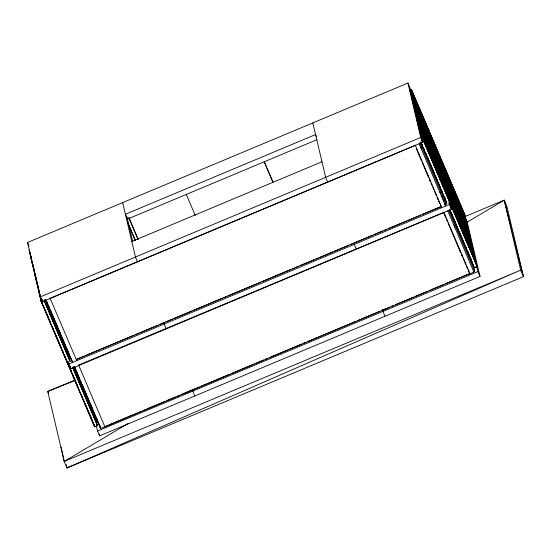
<?xml version="1.0" encoding="UTF-8"?>
<svg xmlns="http://www.w3.org/2000/svg" width="551" height="551" viewBox="0 0 551 551"><rect width="100%" height="100%" fill="white"/><g stroke="black" fill="none" stroke-linecap="round" stroke-linejoin="round"><path stroke-width="0.83" d="M464.514 216.805L504.206 200.171L506.989 206.687L523.45 276.664L66.995 467.951L64.219 461.435L128.548 423.23M466.497 222.563L504.206 200.171L523.45 276.664L520.667 270.148L504.206 200.171M66.216 464.624L66.995 467.951L68.476 467.076M66.995 467.951L520.667 270.148L64.219 461.435L47.758 391.458L75.542 379.811M407.926 83.049L420.73 137.474L40.354 296.879L27.55 242.454L407.926 83.049L409.992 87.891L422.796 142.316L42.42 301.721L39.562 295.047L40.643 297.692M409.91 89.875L411.335 89.283L465.037 215.303L411.335 89.283M409.972 90.15L411.397 89.551M410.178 91.046L411.611 90.447L465.244 216.192M410.247 91.314L411.611 90.447M410.454 92.21L411.879 91.611L465.519 217.363M410.523 92.485L411.879 91.611M410.729 93.374L412.155 92.782L467.207 222.019L480.011 276.45L99.628 435.855L97.568 431.013L96.384 425.985M410.791 93.649L412.155 92.782M411.005 94.545L412.43 93.945L466.132 219.966L412.43 93.945M411.067 94.813L412.492 94.221M411.28 95.709L412.706 95.109L466.408 221.13L412.706 95.109M411.342 95.984L412.768 95.385M411.556 96.873L412.981 96.28L466.614 222.025M411.618 97.148L412.981 96.28M411.824 98.044L413.257 97.444L466.89 223.189M411.893 98.312L413.257 97.444M412.1 99.208L413.525 98.608L467.165 224.36M412.169 99.483L413.525 98.608M316.853 139.734L127.453 219.105L125.387 214.263L315.578 134.561L316.46 136.634M412.375 100.372L413.801 99.779L467.503 225.8L413.801 99.779M412.437 100.647L413.87 100.048M412.651 101.542L414.077 100.943L467.778 226.964L414.077 100.943M412.713 101.811L414.138 101.219M412.926 102.706L414.352 102.107L467.985 227.859M412.988 102.982L414.352 102.107M413.202 103.87L414.627 103.278L468.26 229.023M413.264 104.146L414.627 103.278M413.47 105.041L414.903 104.442L468.598 230.463L414.903 104.442M413.539 105.31L414.965 104.718M413.746 106.205L415.172 105.606L468.873 231.627L415.172 105.606M413.815 106.481L415.24 105.882M414.021 107.369L415.447 106.777L469.087 232.522M414.083 107.645L415.447 106.777M414.297 108.54L415.723 107.941L469.362 233.686M414.359 108.809L415.723 107.941M414.572 109.704L415.998 109.105L469.631 234.857M414.634 109.98L415.998 109.105M414.848 110.868L416.274 110.276L469.975 236.296L416.274 110.276M414.91 111.144L416.336 110.544M415.117 112.039L416.549 111.44L470.244 237.46L416.549 111.44M415.185 112.308L416.611 111.715M415.392 113.203L416.818 112.604L470.458 238.356M415.461 113.478L416.818 112.604M415.668 114.367L417.093 113.775L470.733 239.52M415.729 114.642L417.093 113.775M415.943 115.538L417.369 114.939L471.009 240.684M416.005 115.806L417.369 114.939M416.219 116.702L417.644 116.103L471.346 242.123L417.644 116.103M416.28 116.977L417.706 116.378M416.494 117.866L417.92 117.273L471.622 243.294L417.92 117.273M416.556 118.141L417.982 117.542M416.763 119.037L418.195 118.437L471.828 244.183M416.832 119.305L418.195 118.437M417.038 120.201L418.464 119.601L472.104 245.353M417.107 120.476L418.464 119.601M417.314 121.365L418.739 120.772L472.379 246.517M417.376 121.64L418.739 120.772M131.792 241.476L321.977 161.774M417.589 122.536L419.015 121.936L472.717 247.957L419.015 121.936M417.651 122.804L419.077 122.205M417.865 123.699L419.29 123.1L472.992 249.121L419.29 123.1M417.927 123.975L419.352 123.376M418.14 124.863L419.566 124.271L473.199 250.016M418.202 125.139L419.566 124.271M418.409 126.034L419.841 125.435L473.474 251.18M418.478 126.303L419.841 125.435M418.684 127.198L420.11 126.599L473.812 252.62L420.11 126.599M418.753 127.474L420.179 126.875M418.96 128.362L420.385 127.77L474.087 253.791L420.385 127.77M419.022 128.638L420.454 128.039M419.235 129.533L420.661 128.934L474.301 254.679M419.297 129.802L420.661 128.934M419.511 130.697L420.936 130.098L474.569 255.85M419.573 130.973L420.936 130.098M419.786 131.861L421.212 131.269L474.845 257.014M419.848 132.137L421.212 131.269M420.055 133.032L421.487 132.433L475.182 258.453L421.487 132.433M420.124 133.301L421.549 132.701M420.33 134.196L421.756 133.597L475.458 259.617L421.756 133.597M420.399 134.472L421.825 133.872M420.606 135.36L422.032 134.768L475.671 260.513M420.668 135.636L422.032 134.768M420.881 136.531L422.307 135.932L475.947 261.677M420.943 136.8L422.307 135.932M421.157 137.695L422.583 137.096L476.216 262.848M421.219 137.97L422.583 137.096M421.432 138.859L422.858 138.267L476.56 264.287L422.858 138.267M41.876 298.222L40.388 298.546L41.738 301.714M421.494 139.134L422.92 138.535M420.992 140.326L423.134 139.431L476.829 265.451L423.134 139.431M42.151 299.386L40.726 299.985L94.297 425.462M421.77 140.298L423.196 139.699M73.138 368.488L97.424 425.434L94.634 426.901L41.001 301.149L42.365 300.281M421.976 141.194L423.402 140.595L477.104 266.615L474.253 267.814L449.292 209.29M41.001 301.149L42.427 300.557M422.045 141.469L423.402 140.595M50.079 298.318L415.24 145.285M444.561 204.827L446.083 204.187L444.526 197.575M77.023 359.149L80.198 357.819M81.789 357.151L84.172 356.153M85.756 355.491L100.048 349.499M101.632 348.838L104.015 347.839M105.606 347.171L134.182 335.194M135.766 334.533L138.149 333.534M139.74 332.866L157.992 325.214M159.583 324.553L164.343 322.555M165.934 321.887L168.317 320.889M169.901 320.227L172.284 319.229M173.875 318.561L192.127 310.909M193.718 310.247L206.418 304.923M208.009 304.255L222.294 298.27M223.885 297.602L226.268 296.603M227.852 295.942L256.429 283.965M258.02 283.297L260.403 282.305M261.987 281.637L290.563 269.659M292.154 268.991L294.537 268M296.121 267.331L298.504 266.333M300.088 265.665L314.38 259.679M315.964 259.011L318.347 258.02M319.938 257.351L332.639 252.027M334.223 251.366L348.514 245.374M350.105 244.706L352.482 243.714M354.073 243.046L372.331 235.394M373.915 234.726L382.649 231.069M384.24 230.408L386.616 229.409M388.207 228.741L406.466 221.089M408.05 220.428L416.783 216.763M418.374 216.102L420.75 215.104M422.341 214.435L440.6 206.783M441.392 206.453L76.231 359.479M449.823 202.685L451.4 209.38L71.024 368.791L68.958 363.942L449.334 204.538L448.741 202.024M443.851 212.349L78.614 365.072M94.634 426.901L97.424 425.434M474.9 267.242L477.104 266.615M473.164 271.891L474.687 271.25L473.13 264.638M107.218 425.551L104.91 426.86L469.996 273.516L449.361 282.167M108.809 424.883L137.385 412.906M138.969 412.244L141.352 411.246M142.943 410.578L145.319 409.579M146.91 408.918L165.169 401.266M166.753 400.598L175.487 396.94M177.078 396.272L179.454 395.274M181.045 394.612L195.336 388.62M196.921 387.959L199.304 386.96M200.888 386.292L229.471 374.315M231.055 373.654L233.438 372.655M235.022 371.987L253.281 364.335M254.872 363.674L263.605 360.01M265.189 359.348L267.572 358.35M269.157 357.682L287.415 350.03M289.006 349.368L301.707 344.044M303.291 343.376L305.674 342.385M307.265 341.716L321.55 335.724M323.141 335.063L355.684 321.426M357.275 320.758L359.658 319.759M361.242 319.091L379.501 311.446M381.092 310.778L385.852 308.78M387.443 308.112L389.819 307.121M391.41 306.452L393.793 305.454M395.377 304.786L413.636 297.141M415.227 296.472L427.927 291.148M429.511 290.487L443.803 284.495M445.387 283.834L447.77 282.835M104.917 426.736L100.73 428.485L74.502 366.994M188.222 391.823L192.402 390.074M382.208 310.53L386.396 308.774M468.019 269.921L469.7 273.861L473.881 272.111L473.681 271.257M97.568 431.013L477.944 271.602L466.518 223.038M74.908 380.534L47.758 391.458L48.681 393.628M420.73 137.474L422.796 142.316M449.334 204.538L451.4 209.38M477.944 271.602L480.011 276.45M428.774 160.024L429.449 161.601M430.799 164.77L431.812 167.139M432.487 168.723L433.499 171.092M436.867 179.006L437.88 181.375M438.555 182.96L439.567 185.329M444.629 197.196L445.642 199.565M451.372 213.01L452.722 216.171M453.397 217.755L454.41 220.131M455.085 221.709L456.097 224.085M459.472 231.992L460.484 234.361M461.159 235.945L462.172 238.321M465.547 246.228L466.552 248.597M467.227 250.182L468.24 252.551M470.602 258.088L471.277 259.673M421.419 142.895L422.431 145.271M423.781 148.433L424.456 150.01M425.462 152.386L426.811 155.547M427.486 157.131L428.499 159.501M429.174 161.085L430.186 163.461M430.861 165.038L432.886 169.784M433.561 171.368L434.574 173.737M435.249 175.321L436.261 177.691M436.936 179.275L437.611 180.859M439.636 185.604L440.642 187.974M441.317 189.558L442.329 191.927M444.691 197.465L445.366 199.049M450.091 210.117L451.104 212.493M451.779 214.07L453.804 218.816M454.479 220.4L455.491 222.776M456.159 224.353L457.172 226.73M457.847 228.307L458.859 230.683M460.546 234.636L461.559 237.006M462.234 238.59L463.246 240.966M463.921 242.543L464.934 244.919M465.609 246.497L466.284 248.081M467.296 250.45L470.334 257.572M471.002 259.156L472.014 261.525M421.288 142.998L446.654 202.589M449.96 210.22L473.915 266.374M420.62 142.062L446.93 203.753M419.862 142.709L446.083 204.187M448.803 210.565L474.687 271.25M420.551 146.697L421.226 148.274M439.719 191.631L440.394 193.208M441.399 195.571L442.074 197.148M443.08 199.517L443.755 201.094M444.76 203.457L445.435 205.034M454.176 225.531L454.85 227.108M419.07 143.611L445.635 205.888M447.653 210.62L473.881 272.111M415.172 144.975L441.468 206.763M443.775 212.039L470.072 273.826M426.123 171.313L426.791 172.89M427.803 175.252L428.471 176.83M429.484 179.192L430.152 180.769M437.218 197.327L437.887 198.904M438.899 201.267L439.567 202.844M440.58 205.213L441.248 206.79M458.067 246.207L458.735 247.778M459.748 250.147L460.416 251.724M461.428 254.087L462.096 255.664M463.109 258.026L463.777 259.604M416.232 148.515L421.611 161.133M422.286 162.71L428.671 177.684M429.346 179.261L430.359 181.63M431.027 183.207L432.039 185.57M432.707 187.147L433.72 189.51M434.388 191.087L436.406 195.819M437.081 197.396L438.086 199.758M438.761 201.335L439.774 203.698M440.442 205.275L441.454 207.644M443.803 213.161L445.821 217.893M446.496 219.47L447.502 221.833M448.177 223.41L460.615 252.578M461.628 254.941L462.303 256.518M462.971 258.095L463.983 260.465M464.651 262.035L465.664 264.404M466.332 265.981L467.344 268.344M327.7 182.167L325.634 177.326L312.83 122.901M354.245 244.389L356.304 249.231M384.915 316.302L382.456 309.779M264.163 161.498L272.903 181.988M264.239 161.808L272.979 182.298M186.183 194.172L195.261 215.455M128.927 217.679L138.342 239.754M128.796 217.748L137.874 239.038M127.412 221.64L135.484 240.56M129.12 226.185L135.174 240.374M163.482 322.273L164.157 323.85M137.516 261.87L135.45 257.028L122.646 202.603M166.12 328.94L163.661 322.418M194.723 396.004L192.265 389.481M27.55 242.454L29.024 245.911M50.01 298.008L76.672 360.512M78.69 365.244L104.91 426.86M29.602 251.414L28.927 249.837M30.153 253.102L29.203 251.001M30.091 253.481L29.417 251.897L30.153 253.749M30.698 255.437L29.685 253.061L31.104 256.497M31.035 256.876L30.029 254.5M31.648 258.832L30.298 255.664M31.524 258.936L30.512 256.559L31.586 259.204M31.8 260.1L30.787 257.73L31.524 259.583M31.8 260.747L31.125 259.163M32.344 262.434L31.4 260.334M32.344 263.082L31.676 261.498M32.895 264.762L31.882 262.393L33.294 265.83M33.17 265.933L32.158 263.557L33.232 266.202M33.845 268.158L32.495 264.997M34.052 269.053L32.771 266.161M33.99 269.432L33.046 267.331M34.603 271.388L33.253 268.227L33.99 270.08M34.541 271.76L33.528 269.391L34.603 272.036M35.154 273.723L33.866 270.83M35.154 274.37L34.141 271.994M46.732 301.5L47.737 303.863M48.412 305.44L49.418 307.802M50.093 309.38L51.098 311.749M51.773 313.326L65.9 346.434M66.409 347.612L72.284 361.415M74.64 366.932L79.681 378.757M80.356 380.335L81.362 382.697M82.037 384.274L83.043 386.637M83.718 388.214L100.53 427.631M45.926 299.985L72.484 362.269M35.698 276.051L34.417 273.158M47.117 302.905L47.792 304.489M48.805 306.859L49.48 308.443M51.842 313.974L52.517 315.558M53.53 317.934L54.205 319.511M55.217 321.887L55.892 323.465M56.567 325.049L57.242 326.633M58.248 329.002L58.923 330.586M59.598 332.163L60.61 334.54M61.285 336.124L61.96 337.701M62.972 340.077L63.647 341.654M64.66 344.031L65.335 345.615M66.347 347.984L67.022 349.568M74.44 366.966L75.115 368.55M75.79 370.127L76.803 372.504M80.515 381.202L81.19 382.78M82.202 385.156L82.877 386.74M83.89 389.109L84.565 390.693M85.577 393.063L86.252 394.647M87.265 397.016L87.933 398.6M89.958 403.346L90.97 405.715M91.645 407.299L92.658 409.675M93.333 411.253L94.007 412.837M35.636 276.43L34.623 274.054L36.042 277.49M45.905 300.357L71.795 361.043L71.21 358.563M74.316 367.069L100.399 428.106L99.814 425.627M45.705 300.116L68.648 353.894M74.378 367.338L95.233 416.101M36.249 278.386L34.899 275.224L35.973 277.869M45.306 299.703L68.579 354.272M73.979 366.925L95.502 417.265M36.249 279.033L35.236 276.657M45.182 299.806L68.517 354.644M73.917 367.303L95.778 418.436M36.8 280.721L35.512 277.828M44.845 299.661L68.792 355.815M73.517 366.883L96.053 419.6M36.738 281.093L35.725 278.723L36.8 281.368M45.051 300.557L69.006 356.704M73.724 367.779L96.391 421.04L73.455 367.262M44.783 300.033L69.068 356.979M37.344 283.049L36.001 279.887L36.738 281.74M44.989 300.929L69.281 357.875M73.324 367.365L96.666 422.204L73.393 367.634M44.714 300.412L69.343 358.143M37.351 283.696L36.338 281.327M44.59 300.515L69.619 359.314M72.925 366.945L96.88 423.099M37.895 285.384L36.614 282.491M44.252 300.371L69.887 360.478M72.863 367.324L97.148 424.263M44.128 300.474L70.101 361.373M38.233 286.823L36.883 283.655M44.19 300.75L70.163 361.642M72.863 367.972L97.493 425.703M38.446 287.718L37.096 284.55L38.171 287.195M38.384 288.09L37.372 285.721L38.446 288.366M38.99 290.046L37.709 287.154M38.997 290.694L37.985 288.325M39.541 292.381L38.26 289.489M39.479 292.753L38.467 290.384L39.541 293.029M40.092 294.716L38.742 291.548L39.479 293.401M40.43 296.149L39.08 292.987M40.636 297.044L39.355 294.151M41.187 299.379L39.837 296.218L40.574 298.07M41.187 300.026L40.175 297.65M41.8 301.982L42.813 304.359M43.488 305.936L44.5 308.312M45.113 309.621L46.126 311.99M46.794 313.574L47.806 315.943M47.875 316.219L48.887 318.588M49.562 320.172L50.575 322.549M52.868 327.811L53.881 330.18M54.618 332.033L57.655 339.154M57.931 339.671L59.343 343.108M59.956 344.416L61.368 347.853M62.718 351.015L63.73 353.391M64.405 354.968L65.417 357.344M66.024 358.653L67.098 361.298M67.711 362.606L68.723 364.982M68.785 365.251L70.411 368.936M70.473 369.204L71.485 371.581M72.16 373.158L73.173 375.534M73.786 376.843L74.798 379.219M75.535 381.072L78.573 388.186M81.603 395.308L82.278 396.885M83.291 399.261L84.64 402.423M85.315 404.007L86.328 406.376M86.603 406.893L88.015 410.33M88.628 411.638L91.328 417.968M91.39 418.243L93.009 421.921M93.078 422.197L94.09 424.566M40.939 300.88L94.572 426.626M465.333 218.017L466.125 221.364M469.493 273.007L469.7 273.861M438.796 155.795L439.388 158.302M439.781 159.983L440.566 163.33M441.158 165.844L441.551 167.518M441.95 169.191L442.735 172.539M443.328 175.053L443.72 176.726M444.113 178.4L444.905 181.747M445.298 183.428L445.69 185.102M446.282 187.609L446.875 190.123M447.267 191.796L448.053 195.15M448.445 196.824L449.037 199.331M436.929 151.787L437.515 154.301M437.914 155.974L438.699 159.322M439.092 160.995L439.684 163.509M440.077 165.183L440.669 167.697M441.261 170.211L441.654 171.884M442.246 174.391L442.839 176.905M443.231 178.579L444.016 181.933M444.409 183.607L445.001 186.114M445.394 187.795L445.986 190.302M446.579 192.816L447.171 195.329M126.868 216.612L132.784 241.779M99.235 434.181L99.628 435.855M70.432 366.277L71.024 368.791M68.365 361.435L68.958 363.942M41.828 299.214L42.42 301.721M61.154 447.24L64.219 461.435"/></g></svg>
